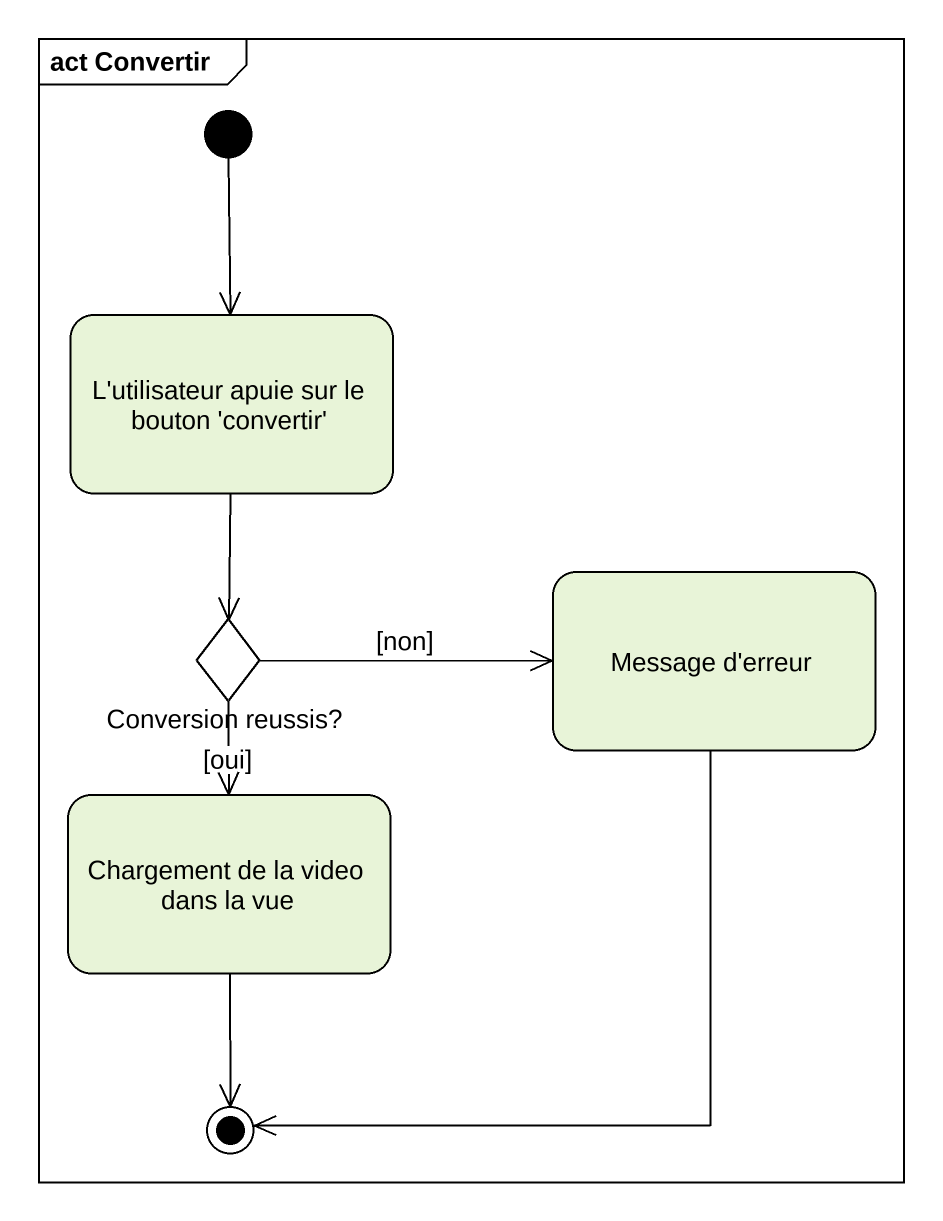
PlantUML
@startuml
mainframe act Convertir
hide empty description
state "L'utilisateur apuie sur le bouton 'convertir'" as L_utilisateur_apuie_sur_le
state "Conversion reussis?" as Conversion_reussis <<choice>>
state "Message d'erreur" as Message_d_erreur
state "Chargement de la video dans la vue" as Chargement_de_la_video_dans
[*] --> L_utilisateur_apuie_sur_le
L_utilisateur_apuie_sur_le --> Conversion_reussis
Conversion_reussis -right-> Message_d_erreur : [non]
Conversion_reussis --> Chargement_de_la_video_dans : [oui]
Message_d_erreur --> [*]
Chargement_de_la_video_dans --> [*]
@enduml
